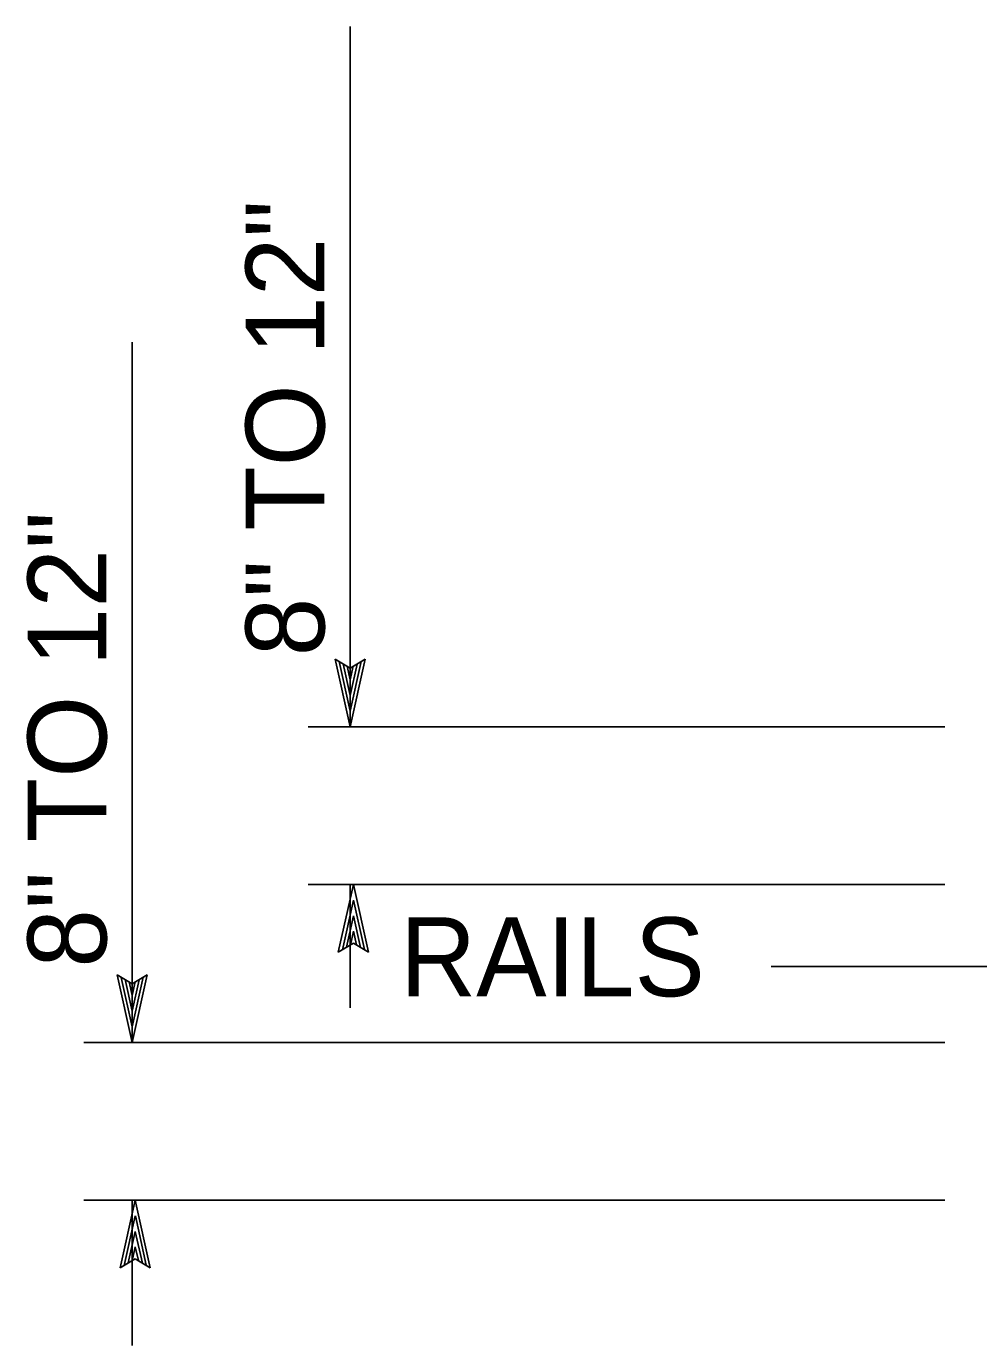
# Model space of a CAD drawing. Extents: x -894 to 866, y -476 to 714.
# Drawn here: x -404.3 to -319.8, y 96 to 213 of the extents above; entities that cross this region are included whole.
import ezdxf

# ---------------------------------------------------------------- set-up
doc = ezdxf.new("R2010")
doc.units = 0
doc.layers.add('56 Stage 3 Anno', color=7, linetype='Continuous')
doc.layers.add('57 Undefined', color=7, linetype='Continuous')

msp = doc.modelspace()

# ---------------------------------------------------------------- linework, layer by layer
at = {"layer": '56 Stage 3 Anno'}
for p, q in [((-375.57, 150.89), (-375.57, 213)), ((-394.93, 122.89), (-394.93, 185)), ((-375.57, 150.89), (-376.9, 156.89)), ((-376.9, 156.89), (-376.9, 156.89)), ((-376.9, 156.89), (-375.57, 156.09)), ((-375.57, 156.09), (-374.23, 156.89)), ((-374.23, 156.89), (-375.57, 150.89)), ((-374.23, 156.89), (-374.23, 156.89)), ((-375.57, 152.28), (-376.54, 156.66)), ((-375.57, 153.66), (-376.19, 156.48)), ((-375.56, 155.04), (-375.83, 156.25)), ((-374.58, 156.68), (-375.57, 152.27)), ((-374.94, 156.44), (-375.57, 153.66)), ((-375.29, 156.27), (-375.56, 155.04)), ((-379.29, 150.89), (-322.79, 150.89)), ((-375.57, 150.89), (-375.57, 150.89)), ((-379.29, 136.89), (-322.79, 136.89)), ((-376.62, 130.89), (-375.28, 136.89)), ((-375.57, 125.96), (-375.57, 136.89)), ((-375.28, 136.89), (-375.28, 136.89)), ((-375.28, 136.89), (-373.95, 130.89)), ((-376.26, 131.11), (-375.28, 135.51)), ((-375.27, 135.5), (-374.31, 131.13)), ((-375.9, 131.34), (-375.28, 134.13)), ((-375.28, 134.13), (-374.65, 131.31)), ((-375.55, 131.52), (-375.28, 132.75)), ((-375.28, 132.75), (-375.01, 131.54)), ((-375.28, 131.69), (-376.62, 130.89)), ((-373.95, 130.89), (-375.28, 131.69)), ((-376.62, 130.89), (-376.62, 130.89)), ((-373.95, 130.89), (-373.95, 130.89)), ((-394.93, 122.89), (-396.26, 128.89)), ((-396.26, 128.89), (-396.26, 128.89)), ((-396.26, 128.89), (-394.93, 128.09)), ((-394.93, 128.09), (-393.59, 128.89)), ((-393.59, 128.89), (-394.93, 122.89)), ((-393.59, 128.89), (-393.59, 128.89)), ((-315.88, 129.62), (-338.2, 129.62)), ((-394.93, 124.28), (-395.9, 128.66)), ((-394.92, 125.66), (-395.55, 128.48)), ((-394.92, 127.04), (-395.19, 128.25)), ((-393.94, 128.68), (-394.93, 124.27)), ((-394.3, 128.44), (-394.92, 125.66)), ((-394.65, 128.27), (-394.92, 127.04)), ((-399.21, 122.89), (-322.79, 122.89)), ((-394.93, 122.89), (-394.93, 122.89)), ((-399.21, 108.89), (-322.79, 108.89)), ((-395.98, 102.89), (-394.64, 108.89)), ((-394.93, 96), (-394.93, 108.89)), ((-394.64, 108.89), (-394.64, 108.89)), ((-394.64, 108.89), (-393.31, 102.89)), ((-395.62, 103.11), (-394.64, 107.51)), ((-394.63, 107.5), (-393.67, 103.13)), ((-395.26, 103.34), (-394.64, 106.13)), ((-394.64, 106.13), (-394.01, 103.31)), ((-394.91, 103.52), (-394.64, 104.75)), ((-394.64, 104.75), (-394.37, 103.54)), ((-394.64, 103.69), (-395.98, 102.89)), ((-393.31, 102.89), (-394.64, 103.69)), ((-395.98, 102.89), (-395.98, 102.89)), ((-393.31, 102.89), (-393.31, 102.89))]:
    msp.add_line(p, q, dxfattribs=at)

# ---------------------------------------------------------------- texts
at = {"layer": '57 Undefined'}
for p in [(-377.85, 157.13), (-397.2, 129.51)]:
    msp.add_text('8" TO 12"', height=7, rotation=90, dxfattribs=at).set_placement(p)
msp.add_text('RAILS', height=7, dxfattribs=at).set_placement((-371.14, 126.98))

doc.saveas('drawing.dxf')
